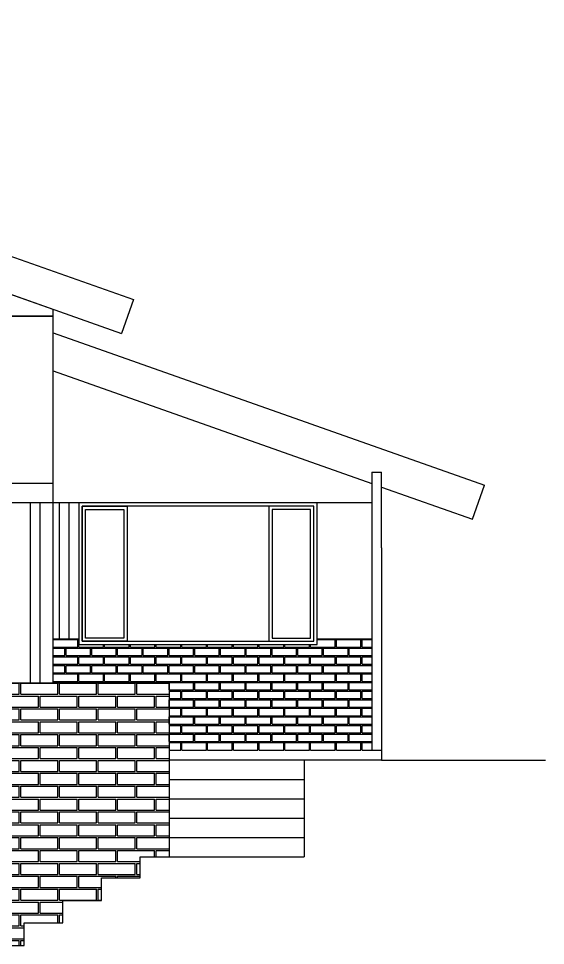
# Model space of a CAD drawing. Extents: x -158 to 1488, y -603 to 228.
# Drawn here: x 1323.8 to 1487.5, y -603.4 to -315.4 of the extents above; entities that cross this region are included whole.
import ezdxf

# ---------------------------------------------------------------- set-up
doc = ezdxf.new("R2010")
doc.units = 0
doc.header["$MEASUREMENT"] = 0
doc.layers.get('0').update_dxf_attribs({"linetype": 'CONTINUOUS'})
for name, color, linetype in [('BRICKC', 1, 'CONTINUOUS'), ('SIDEHATCH', 6, 'CONTINUOUS'), ('WINDOW', 4, 'CONTINUOUS')]:
    doc.layers.add(name, color=color, linetype=linetype)

# ---------------------------------------------------------------- blocks, each defined once
blk = doc.blocks.new('*X7')
at = {"color": 0}
for p, q in [((1420, -480.56), (1421.44, -480.56)), ((1421.44, -484), (1421.44, -480.56)), ((1422, -484), (1422, -480.56)), ((1422, -480.56), (1433.44, -480.56)), ((1433.44, -484), (1433.44, -480.56)), ((1434, -484), (1434, -480.56)), ((1434, -480.56), (1445.44, -480.56)), ((1445.44, -484), (1445.44, -480.56)), ((1446, -484), (1446, -480.56)), ((1446, -480.56), (1457.44, -480.56)), ((1457.44, -484), (1457.44, -480.56)), ((1458, -484), (1458, -480.56)), ((1458, -480.56), (1469.44, -480.56)), ((1469.44, -484), (1469.44, -480.56)), ((1470, -484), (1470, -480.56)), ((1470, -480.56), (1481.44, -480.56)), ((1481.44, -484), (1481.44, -480.56)), ((1482, -484), (1482, -480.56)), ((1482, -480.56), (1492, -480.56)), ((1420, -484), (1421.44, -484)), ((1420, -484.56), (1427.44, -484.56)), ((1422, -484), (1433.44, -484)), ((1427.44, -488), (1427.44, -484.56)), ((1428, -488), (1428, -484.56)), ((1428, -484.56), (1439.44, -484.56)), ((1434, -484), (1445.44, -484)), ((1439.44, -488), (1439.44, -484.56)), ((1440, -488), (1440, -484.56)), ((1440, -484.56), (1451.44, -484.56)), ((1446, -484), (1457.44, -484)), ((1451.44, -488), (1451.44, -484.56)), ((1452, -488), (1452, -484.56)), ((1452, -484.56), (1463.44, -484.56)), ((1458, -484), (1469.44, -484)), ((1463.44, -488), (1463.44, -484.56)), ((1464, -488), (1464, -484.56)), ((1464, -484.56), (1475.44, -484.56)), ((1470, -484), (1481.44, -484)), ((1475.44, -488), (1475.44, -484.56)), ((1476, -488), (1476, -484.56)), ((1476, -484.56), (1487.44, -484.56)), ((1482, -484), (1492, -484)), ((1487.44, -488), (1487.44, -484.56)), ((1488, -488), (1488, -484.56)), ((1488, -484.56), (1492, -484.56)), ((1420, -488), (1427.44, -488)), ((1420, -488.56), (1421.44, -488.56)), ((1421.44, -492), (1421.44, -488.56)), ((1422, -492), (1422, -488.56)), ((1422, -488.56), (1433.44, -488.56)), ((1428, -488), (1439.44, -488)), ((1433.44, -492), (1433.44, -488.56)), ((1434, -492), (1434, -488.56)), ((1434, -488.56), (1445.44, -488.56)), ((1440, -488), (1451.44, -488)), ((1445.44, -492), (1445.44, -488.56)), ((1446, -492), (1446, -488.56)), ((1446, -488.56), (1457.44, -488.56)), ((1452, -488), (1463.44, -488)), ((1457.44, -492), (1457.44, -488.56)), ((1458, -492), (1458, -488.56)), ((1458, -488.56), (1469.44, -488.56)), ((1464, -488), (1475.44, -488)), ((1469.44, -492), (1469.44, -488.56)), ((1470, -492), (1470, -488.56)), ((1470, -488.56), (1481.44, -488.56)), ((1476, -488), (1487.44, -488)), ((1481.44, -492), (1481.44, -488.56)), ((1482, -492), (1482, -488.56)), ((1482, -488.56), (1492, -488.56)), ((1488, -488), (1492, -488)), ((1420, -492), (1421.44, -492)), ((1422, -492), (1433.44, -492)), ((1434, -492), (1445.44, -492)), ((1446, -492), (1457.44, -492)), ((1458, -492), (1469.44, -492)), ((1470, -492), (1481.44, -492)), ((1482, -492), (1492, -492)), ((1420, -492.56), (1427.44, -492.56)), ((1427.44, -496), (1427.44, -492.56)), ((1428, -496), (1428, -492.56)), ((1428, -492.56), (1439.44, -492.56)), ((1439.44, -496), (1439.44, -492.56)), ((1440, -496), (1440, -492.56)), ((1440, -492.56), (1451.44, -492.56)), ((1451.44, -496), (1451.44, -492.56)), ((1452, -496), (1452, -492.56)), ((1452, -492.56), (1463.44, -492.56)), ((1463.44, -496), (1463.44, -492.56)), ((1464, -496), (1464, -492.56)), ((1464, -492.56), (1475.44, -492.56)), ((1475.44, -496), (1475.44, -492.56)), ((1476, -496), (1476, -492.56)), ((1476, -492.56), (1487.44, -492.56)), ((1487.44, -496), (1487.44, -492.56)), ((1488, -496), (1488, -492.56)), ((1488, -492.56), (1492, -492.56)), ((1420, -496), (1427.44, -496)), ((1420, -496.56), (1421.44, -496.56)), ((1421.44, -500), (1421.44, -496.56)), ((1422, -500), (1422, -496.56)), ((1422, -496.56), (1433.44, -496.56)), ((1428, -496), (1439.44, -496)), ((1433.44, -500), (1433.44, -496.56)), ((1434, -500), (1434, -496.56)), ((1434, -496.56), (1445.44, -496.56)), ((1440, -496), (1451.44, -496)), ((1445.44, -500), (1445.44, -496.56)), ((1446, -500), (1446, -496.56)), ((1446, -496.56), (1457.44, -496.56)), ((1452, -496), (1463.44, -496)), ((1457.44, -500), (1457.44, -496.56)), ((1458, -500), (1458, -496.56)), ((1458, -496.56), (1469.44, -496.56)), ((1464, -496), (1475.44, -496)), ((1469.44, -500), (1469.44, -496.56)), ((1470, -500), (1470, -496.56)), ((1470, -496.56), (1481.44, -496.56)), ((1476, -496), (1487.44, -496)), ((1481.44, -500), (1481.44, -496.56)), ((1482, -500), (1482, -496.56)), ((1482, -496.56), (1492, -496.56)), ((1488, -496), (1492, -496)), ((1420, -500), (1421.44, -500)), ((1420, -500.56), (1427.44, -500.56)), ((1422, -500), (1433.44, -500)), ((1427.44, -504), (1427.44, -500.56)), ((1428, -504), (1428, -500.56)), ((1428, -500.56), (1439.44, -500.56)), ((1434, -500), (1445.44, -500)), ((1439.44, -504), (1439.44, -500.56)), ((1440, -504), (1440, -500.56)), ((1440, -500.56), (1451.44, -500.56)), ((1446, -500), (1457.44, -500)), ((1451.44, -504), (1451.44, -500.56)), ((1452, -504), (1452, -500.56)), ((1452, -500.56), (1463.44, -500.56)), ((1458, -500), (1469.44, -500)), ((1463.44, -504), (1463.44, -500.56)), ((1464, -504), (1464, -500.56)), ((1464, -500.56), (1475.44, -500.56)), ((1470, -500), (1481.44, -500)), ((1475.44, -504), (1475.44, -500.56)), ((1476, -504), (1476, -500.56)), ((1476, -500.56), (1487.44, -500.56)), ((1482, -500), (1492, -500)), ((1487.44, -504), (1487.44, -500.56)), ((1488, -504), (1488, -500.56)), ((1488, -500.56), (1492, -500.56)), ((1420, -504), (1427.44, -504)), ((1428, -504), (1439.44, -504)), ((1440, -504), (1451.44, -504)), ((1452, -504), (1463.44, -504)), ((1464, -504), (1475.44, -504)), ((1476, -504), (1487.44, -504)), ((1488, -504), (1492, -504)), ((1420, -504.56), (1421.44, -504.56)), ((1421.44, -508), (1421.44, -504.56)), ((1422, -508), (1422, -504.56)), ((1422, -504.56), (1433.44, -504.56)), ((1433.44, -508), (1433.44, -504.56)), ((1434, -508), (1434, -504.56)), ((1434, -504.56), (1445.44, -504.56)), ((1445.44, -508), (1445.44, -504.56)), ((1446, -508), (1446, -504.56)), ((1446, -504.56), (1457.44, -504.56)), ((1457.44, -508), (1457.44, -504.56)), ((1458, -508), (1458, -504.56)), ((1458, -504.56), (1469.44, -504.56)), ((1469.44, -508), (1469.44, -504.56)), ((1470, -508), (1470, -504.56)), ((1470, -504.56), (1481.44, -504.56)), ((1481.44, -508), (1481.44, -504.56)), ((1482, -508), (1482, -504.56)), ((1482, -504.56), (1492, -504.56)), ((1420, -508), (1421.44, -508)), ((1420, -508.56), (1427.44, -508.56)), ((1422, -508), (1433.44, -508)), ((1427.44, -512), (1427.44, -508.56)), ((1428, -512), (1428, -508.56)), ((1428, -508.56), (1439.44, -508.56)), ((1434, -508), (1445.44, -508)), ((1439.44, -512), (1439.44, -508.56)), ((1440, -512), (1440, -508.56)), ((1440, -508.56), (1451.44, -508.56)), ((1446, -508), (1457.44, -508)), ((1451.44, -512), (1451.44, -508.56)), ((1452, -512), (1452, -508.56)), ((1452, -508.56), (1463.44, -508.56)), ((1458, -508), (1469.44, -508)), ((1463.44, -512), (1463.44, -508.56)), ((1464, -512), (1464, -508.56)), ((1464, -508.56), (1475.44, -508.56)), ((1470, -508), (1481.44, -508)), ((1475.44, -512), (1475.44, -508.56)), ((1476, -512), (1476, -508.56)), ((1476, -508.56), (1487.44, -508.56)), ((1482, -508), (1492, -508)), ((1487.44, -512), (1487.44, -508.56)), ((1488, -512), (1488, -508.56)), ((1488, -508.56), (1492, -508.56)), ((1420, -512), (1427.44, -512)), ((1420, -512.56), (1421.44, -512.56)), ((1421.44, -516), (1421.44, -512.56)), ((1422, -516), (1422, -512.56)), ((1422, -512.56), (1433.44, -512.56)), ((1428, -512), (1439.44, -512)), ((1433.44, -516), (1433.44, -512.56)), ((1434, -516), (1434, -512.56)), ((1434, -512.56), (1445.44, -512.56)), ((1440, -512), (1451.44, -512)), ((1445.44, -516), (1445.44, -512.56)), ((1446, -516), (1446, -512.56)), ((1446, -512.56), (1457.44, -512.56)), ((1452, -512), (1463.44, -512)), ((1457.44, -516), (1457.44, -512.56)), ((1458, -516), (1458, -512.56)), ((1458, -512.56), (1469.44, -512.56)), ((1464, -512), (1475.44, -512)), ((1469.44, -516), (1469.44, -512.56)), ((1470, -516), (1470, -512.56)), ((1470, -512.56), (1481.44, -512.56)), ((1476, -512), (1487.44, -512)), ((1481.44, -516), (1481.44, -512.56)), ((1482, -516), (1482, -512.56)), ((1482, -512.56), (1492, -512.56)), ((1488, -512), (1492, -512)), ((1420, -516), (1421.44, -516)), ((1420, -516.56), (1427.44, -516.56)), ((1422, -516), (1433.44, -516)), ((1427.44, -520), (1427.44, -516.56)), ((1428, -520), (1428, -516.56)), ((1428, -516.56), (1439.44, -516.56)), ((1434, -516), (1445.44, -516)), ((1439.44, -520), (1439.44, -516.56)), ((1440, -520), (1440, -516.56)), ((1440, -516.56), (1451.44, -516.56)), ((1446, -516), (1457.44, -516)), ((1451.44, -520), (1451.44, -516.56)), ((1452, -520), (1452, -516.56)), ((1452, -516.56), (1463.44, -516.56)), ((1458, -516), (1469.44, -516)), ((1463.44, -520), (1463.44, -516.56)), ((1464, -520), (1464, -516.56)), ((1464, -516.56), (1475.44, -516.56)), ((1470, -516), (1481.44, -516)), ((1475.44, -520), (1475.44, -516.56)), ((1476, -520), (1476, -516.56)), ((1476, -516.56), (1487.44, -516.56)), ((1482, -516), (1492, -516)), ((1487.44, -520), (1487.44, -516.56)), ((1488, -520), (1488, -516.56)), ((1488, -516.56), (1492, -516.56)), ((1420, -520), (1427.44, -520)), ((1420, -520.56), (1421.44, -520.56)), ((1421.44, -524), (1421.44, -520.56)), ((1422, -524), (1422, -520.56)), ((1422, -520.56), (1433.44, -520.56)), ((1428, -520), (1439.44, -520)), ((1433.44, -524), (1433.44, -520.56)), ((1434, -524), (1434, -520.56)), ((1434, -520.56), (1445.44, -520.56)), ((1440, -520), (1451.44, -520)), ((1445.44, -524), (1445.44, -520.56)), ((1446, -524), (1446, -520.56)), ((1446, -520.56), (1457.44, -520.56)), ((1452, -520), (1463.44, -520)), ((1457.44, -524), (1457.44, -520.56)), ((1458, -524), (1458, -520.56)), ((1458, -520.56), (1469.44, -520.56)), ((1464, -520), (1475.44, -520)), ((1469.44, -524), (1469.44, -520.56)), ((1470, -524), (1470, -520.56)), ((1470, -520.56), (1481.44, -520.56)), ((1476, -520), (1487.44, -520)), ((1481.44, -524), (1481.44, -520.56)), ((1482, -524), (1482, -520.56)), ((1482, -520.56), (1492, -520.56)), ((1488, -520), (1492, -520)), ((1420, -524), (1421.44, -524)), ((1422, -524), (1433.44, -524)), ((1434, -524), (1445.44, -524)), ((1446, -524), (1457.44, -524)), ((1458, -524), (1469.44, -524)), ((1470, -524), (1481.44, -524)), ((1482, -524), (1492, -524)), ((1420, -524.56), (1427.44, -524.56)), ((1427.44, -528), (1427.44, -524.56)), ((1428, -528), (1428, -524.56)), ((1428, -524.56), (1439.44, -524.56)), ((1439.44, -528), (1439.44, -524.56)), ((1440, -528), (1440, -524.56)), ((1440, -524.56), (1451.44, -524.56)), ((1451.44, -528), (1451.44, -524.56)), ((1452, -528), (1452, -524.56)), ((1452, -524.56), (1463.44, -524.56)), ((1463.44, -528), (1463.44, -524.56)), ((1464, -528), (1464, -524.56)), ((1464, -524.56), (1475.44, -524.56)), ((1475.44, -528), (1475.44, -524.56)), ((1476, -528), (1476, -524.56)), ((1476, -524.56), (1487.44, -524.56)), ((1487.44, -528), (1487.44, -524.56)), ((1488, -528), (1488, -524.56)), ((1488, -524.56), (1492, -524.56)), ((1420, -528), (1427.44, -528)), ((1420, -528.56), (1421.44, -528.56)), ((1421.44, -532), (1421.44, -528.56)), ((1422, -532), (1422, -528.56)), ((1422, -528.56), (1433.44, -528.56)), ((1428, -528), (1439.44, -528)), ((1433.44, -532), (1433.44, -528.56)), ((1434, -532), (1434, -528.56)), ((1434, -528.56), (1445.44, -528.56)), ((1440, -528), (1451.44, -528)), ((1445.44, -532), (1445.44, -528.56)), ((1446, -532), (1446, -528.56)), ((1446, -528.56), (1457.44, -528.56)), ((1452, -528), (1463.44, -528)), ((1457.44, -532), (1457.44, -528.56)), ((1458, -532), (1458, -528.56)), ((1458, -528.56), (1469.44, -528.56)), ((1464, -528), (1475.44, -528)), ((1469.44, -532), (1469.44, -528.56)), ((1470, -532), (1470, -528.56)), ((1470, -528.56), (1481.44, -528.56)), ((1476, -528), (1487.44, -528)), ((1481.44, -532), (1481.44, -528.56)), ((1482, -532), (1482, -528.56)), ((1482, -528.56), (1492, -528.56)), ((1488, -528), (1492, -528)), ((1420, -532), (1421.44, -532)), ((1420, -532.56), (1427.44, -532.56)), ((1422, -532), (1433.44, -532)), ((1427.44, -536), (1427.44, -532.56)), ((1428, -536), (1428, -532.56)), ((1428, -532.56), (1439.44, -532.56)), ((1434, -532), (1445.44, -532)), ((1439.44, -536), (1439.44, -532.56)), ((1440, -536), (1440, -532.56)), ((1440, -532.56), (1451.44, -532.56)), ((1446, -532), (1457.44, -532)), ((1451.44, -536), (1451.44, -532.56)), ((1452, -536), (1452, -532.56)), ((1452, -532.56), (1463.44, -532.56)), ((1458, -532), (1469.44, -532)), ((1463.44, -536), (1463.44, -532.56)), ((1464, -536), (1464, -532.56)), ((1464, -532.56), (1475.44, -532.56)), ((1470, -532), (1481.44, -532)), ((1475.44, -536), (1475.44, -532.56)), ((1476, -536), (1476, -532.56)), ((1476, -532.56), (1487.44, -532.56)), ((1482, -532), (1492, -532)), ((1487.44, -534.5), (1487.44, -532.56)), ((1488, -534.5), (1488, -532.56)), ((1488, -532.56), (1492, -532.56)), ((1420, -536), (1427.44, -536)), ((1420, -536.56), (1421.44, -536.56)), ((1421.44, -540), (1421.44, -536.56)), ((1422, -540), (1422, -536.56)), ((1422, -536.56), (1433.44, -536.56)), ((1428, -536), (1439.44, -536)), ((1433.44, -540), (1433.44, -536.56)), ((1434, -540), (1434, -536.56)), ((1434, -536.56), (1445.44, -536.56)), ((1440, -536), (1451.44, -536)), ((1445.44, -540), (1445.44, -536.56)), ((1446, -540), (1446, -536.56)), ((1446, -536.56), (1457.44, -536.56)), ((1452, -536), (1463.44, -536)), ((1457.44, -540), (1457.44, -536.56)), ((1458, -540), (1458, -536.56)), ((1458, -536.56), (1469.44, -536.56)), ((1464, -536), (1475.44, -536)), ((1469.44, -540), (1469.44, -536.56)), ((1470, -540), (1470, -536.56)), ((1470, -536.56), (1481.44, -536.56)), ((1476, -536), (1483, -536)), ((1481.44, -540), (1481.44, -536.56)), ((1482, -540), (1482, -536.56)), ((1482, -536.56), (1483, -536.56)), ((1420, -540), (1421.44, -540)), ((1420, -540.56), (1427.44, -540.56)), ((1422, -540), (1433.44, -540)), ((1427.44, -544), (1427.44, -540.56)), ((1428, -544), (1428, -540.56)), ((1428, -540.56), (1439.44, -540.56)), ((1434, -540), (1445.44, -540)), ((1439.44, -544), (1439.44, -540.56)), ((1440, -544), (1440, -540.56)), ((1440, -540.56), (1451.44, -540.56)), ((1446, -540), (1457.44, -540)), ((1451.44, -544), (1451.44, -540.56)), ((1452, -544), (1452, -540.56)), ((1452, -540.56), (1463.44, -540.56)), ((1458, -540), (1469.44, -540)), ((1463.44, -544), (1463.44, -540.56)), ((1464, -544), (1464, -540.56)), ((1464, -540.56), (1475.44, -540.56)), ((1470, -540), (1481.44, -540)), ((1475.44, -541.05), (1475.44, -540.56)), ((1476, -541.05), (1476, -540.56)), ((1476, -540.56), (1483, -540.56)), ((1482, -540), (1483, -540)), ((1420, -544), (1427.44, -544)), ((1428, -544), (1439.44, -544)), ((1440, -544), (1451.44, -544)), ((1452, -544), (1463.44, -544)), ((1464, -544), (1471, -544)), ((1420, -544.56), (1421.44, -544.56)), ((1421.44, -548), (1421.44, -544.56)), ((1422, -548), (1422, -544.56)), ((1422, -544.56), (1433.44, -544.56)), ((1433.44, -548), (1433.44, -544.56)), ((1434, -548), (1434, -544.56)), ((1434, -544.56), (1445.44, -544.56)), ((1445.44, -548), (1445.44, -544.56)), ((1446, -548), (1446, -544.56)), ((1446, -544.56), (1457.44, -544.56)), ((1457.44, -548), (1457.44, -544.56)), ((1458, -548), (1458, -544.56)), ((1458, -544.56), (1469.44, -544.56)), ((1469.44, -548), (1469.44, -544.56)), ((1470, -548), (1470, -544.56)), ((1470, -544.56), (1471, -544.56)), ((1420, -548), (1421.44, -548)), ((1420, -548.56), (1427.44, -548.56)), ((1422, -548), (1433.44, -548)), ((1427.44, -552), (1427.44, -548.56)), ((1428, -552), (1428, -548.56)), ((1428, -548.56), (1439.44, -548.56)), ((1434, -548), (1445.44, -548)), ((1439.44, -552), (1439.44, -548.56)), ((1440, -552), (1440, -548.56)), ((1440, -548.56), (1451.44, -548.56)), ((1446, -548), (1457.44, -548)), ((1451.44, -552), (1451.44, -548.56)), ((1452, -552), (1452, -548.56)), ((1452, -548.56), (1459, -548.56)), ((1458, -548), (1469.44, -548)), ((1470, -548), (1471, -548)), ((1420, -552), (1427.44, -552)), ((1420, -552.56), (1421.44, -552.56)), ((1421.44, -556), (1421.44, -552.56)), ((1422, -556), (1422, -552.56)), ((1422, -552.56), (1433.44, -552.56)), ((1428, -552), (1439.44, -552)), ((1433.44, -556), (1433.44, -552.56)), ((1434, -556), (1434, -552.56)), ((1434, -552.56), (1445.44, -552.56)), ((1440, -552), (1451.44, -552)), ((1445.44, -556), (1445.44, -552.56)), ((1446, -556), (1446, -552.56)), ((1446, -552.56), (1457.44, -552.56)), ((1452, -552), (1459, -552)), ((1457.44, -555.05), (1457.44, -552.56)), ((1458, -555.05), (1458, -552.56)), ((1458, -552.56), (1459, -552.56)), ((1420, -556), (1421.44, -556)), ((1420, -556.56), (1427.44, -556.56)), ((1422, -556), (1433.44, -556)), ((1427.44, -560), (1427.44, -556.56)), ((1428, -560), (1428, -556.56)), ((1428, -556.56), (1439.44, -556.56)), ((1434, -556), (1445.44, -556)), ((1439.44, -560), (1439.44, -556.56)), ((1440, -560), (1440, -556.56)), ((1440, -556.56), (1447, -556.56)), ((1446, -556), (1447, -556)), ((1420, -560), (1427.44, -560)), ((1420, -560.56), (1421.44, -560.56)), ((1421.44, -562.05), (1421.44, -560.56)), ((1422, -562.05), (1422, -560.56)), ((1422, -560.56), (1433.44, -560.56)), ((1428, -560), (1439.44, -560)), ((1433.44, -562.05), (1433.44, -560.56)), ((1434, -562.05), (1434, -560.56)), ((1434, -560.56), (1445.44, -560.56)), ((1440, -560), (1447, -560)), ((1445.44, -562.05), (1445.44, -560.56)), ((1446, -562.05), (1446, -560.56)), ((1446, -560.56), (1447, -560.56))]:
    blk.add_line(p, q, dxfattribs=at)
blk = doc.blocks.new('*X22')
at = {"color": 0}
for p, q in [((1449, -480.5), (1449, -424.55)), ((1452, -480.5), (1452, -424.55))]:
    blk.add_line(p, q, dxfattribs=at)
blk = doc.blocks.new('*X27')
at = {"color": 0}
for p, q in [((1459, -467.04), (1463.62, -467.04)), ((1459, -469.33), (1463.62, -469.33)), ((1463.62, -469.33), (1463.62, -467.04)), ((1464, -469.33), (1464, -468.55)), ((1464, -469.33), (1471.62, -469.33)), ((1471.62, -469.33), (1471.62, -468.55)), ((1472, -469.33), (1472, -468.55)), ((1472, -469.33), (1479.62, -469.33)), ((1479.62, -469.33), (1479.62, -468.55)), ((1480, -469.33), (1480, -468.55)), ((1480, -469.33), (1487.62, -469.33)), ((1487.62, -469.33), (1487.62, -468.55)), ((1488, -469.33), (1488, -468.55)), ((1488, -469.33), (1495.62, -469.33)), ((1495.62, -469.33), (1495.62, -468.55)), ((1496, -469.33), (1496, -468.55)), ((1496, -469.33), (1503.62, -469.33)), ((1503.62, -469.33), (1503.62, -468.55)), ((1504, -469.33), (1504, -468.55)), ((1504, -469.33), (1511.62, -469.33)), ((1511.62, -469.33), (1511.62, -468.55)), ((1512, -469.33), (1512, -468.55)), ((1512, -469.33), (1519.62, -469.33)), ((1519.62, -469.33), (1519.62, -468.55)), ((1520, -469.33), (1520, -468.55)), ((1520, -469.33), (1527.62, -469.33)), ((1527.62, -469.33), (1527.62, -468.55)), ((1528, -469.33), (1528, -468.55)), ((1528, -469.33), (1535.62, -469.33)), ((1535.62, -469.33), (1535.62, -468.55)), ((1536, -469.33), (1536, -468.55)), ((1536, -469.33), (1543.62, -469.33)), ((1538, -467.04), (1543.62, -467.04)), ((1543.62, -469.33), (1543.62, -467.04)), ((1544, -469.33), (1544, -467.04)), ((1544, -467.04), (1551.62, -467.04)), ((1544, -469.33), (1551.62, -469.33)), ((1551.62, -469.33), (1551.62, -467.04)), ((1552, -469.33), (1552, -467.04)), ((1552, -467.04), (1555, -467.04)), ((1552, -469.33), (1555, -469.33)), ((1459, -469.71), (1459.62, -469.71)), ((1459, -472), (1459.62, -472)), ((1459.62, -472), (1459.62, -469.71)), ((1460, -472), (1460, -469.71)), ((1460, -469.71), (1467.62, -469.71)), ((1460, -472), (1467.62, -472)), ((1467.62, -472), (1467.62, -469.71)), ((1468, -472), (1468, -469.71)), ((1468, -469.71), (1475.62, -469.71)), ((1468, -472), (1475.62, -472)), ((1475.62, -472), (1475.62, -469.71)), ((1476, -472), (1476, -469.71)), ((1476, -469.71), (1483.62, -469.71)), ((1476, -472), (1483.62, -472)), ((1483.62, -472), (1483.62, -469.71)), ((1484, -472), (1484, -469.71)), ((1484, -469.71), (1491.62, -469.71)), ((1484, -472), (1491.62, -472)), ((1491.62, -472), (1491.62, -469.71)), ((1492, -472), (1492, -469.71)), ((1492, -469.71), (1499.62, -469.71)), ((1492, -472), (1499.62, -472)), ((1499.62, -472), (1499.62, -469.71)), ((1500, -472), (1500, -469.71)), ((1500, -469.71), (1507.62, -469.71)), ((1500, -472), (1507.62, -472)), ((1507.62, -472), (1507.62, -469.71)), ((1508, -472), (1508, -469.71)), ((1508, -469.71), (1515.62, -469.71)), ((1508, -472), (1515.62, -472)), ((1515.62, -472), (1515.62, -469.71)), ((1516, -472), (1516, -469.71)), ((1516, -469.71), (1523.62, -469.71)), ((1516, -472), (1523.62, -472)), ((1523.62, -472), (1523.62, -469.71)), ((1524, -472), (1524, -469.71)), ((1524, -469.71), (1531.62, -469.71)), ((1524, -472), (1531.62, -472)), ((1531.62, -472), (1531.62, -469.71)), ((1532, -472), (1532, -469.71)), ((1532, -469.71), (1539.62, -469.71)), ((1532, -472), (1539.62, -472)), ((1539.62, -472), (1539.62, -469.71)), ((1540, -472), (1540, -469.71)), ((1540, -469.71), (1547.62, -469.71)), ((1540, -472), (1547.62, -472)), ((1547.62, -472), (1547.62, -469.71)), ((1548, -472), (1548, -469.71)), ((1548, -469.71), (1555, -469.71)), ((1548, -472), (1555, -472)), ((1459, -472.37), (1463.62, -472.37)), ((1459, -474.67), (1463.62, -474.67)), ((1459, -475.04), (1459.62, -475.04)), ((1459.62, -477.33), (1459.62, -475.04)), ((1460, -477.33), (1460, -475.04)), ((1460, -475.04), (1467.62, -475.04)), ((1463.62, -474.67), (1463.62, -472.37)), ((1464, -474.67), (1464, -472.37)), ((1464, -472.37), (1471.62, -472.37)), ((1464, -474.67), (1471.62, -474.67)), ((1467.62, -477.33), (1467.62, -475.04)), ((1468, -477.33), (1468, -475.04)), ((1468, -475.04), (1475.62, -475.04)), ((1471.62, -474.67), (1471.62, -472.37)), ((1472, -474.67), (1472, -472.37)), ((1472, -472.37), (1479.62, -472.37)), ((1472, -474.67), (1479.62, -474.67)), ((1475.62, -477.33), (1475.62, -475.04)), ((1476, -477.33), (1476, -475.04)), ((1476, -475.04), (1483.62, -475.04)), ((1479.62, -474.67), (1479.62, -472.37)), ((1480, -474.67), (1480, -472.37)), ((1480, -472.37), (1487.62, -472.37)), ((1480, -474.67), (1487.62, -474.67)), ((1483.62, -477.33), (1483.62, -475.04)), ((1484, -477.33), (1484, -475.04)), ((1484, -475.04), (1491.62, -475.04)), ((1487.62, -474.67), (1487.62, -472.37)), ((1488, -474.67), (1488, -472.37)), ((1488, -472.37), (1495.62, -472.37)), ((1488, -474.67), (1495.62, -474.67)), ((1491.62, -477.33), (1491.62, -475.04)), ((1492, -477.33), (1492, -475.04)), ((1492, -475.04), (1499.62, -475.04)), ((1495.62, -474.67), (1495.62, -472.37)), ((1496, -474.67), (1496, -472.37)), ((1496, -472.37), (1503.62, -472.37)), ((1496, -474.67), (1503.62, -474.67)), ((1499.62, -477.33), (1499.62, -475.04)), ((1500, -477.33), (1500, -475.04)), ((1500, -475.04), (1507.62, -475.04)), ((1503.62, -474.67), (1503.62, -472.37)), ((1504, -474.67), (1504, -472.37)), ((1504, -472.37), (1511.62, -472.37)), ((1504, -474.67), (1511.62, -474.67)), ((1507.62, -477.33), (1507.62, -475.04)), ((1508, -477.33), (1508, -475.04)), ((1508, -475.04), (1515.62, -475.04)), ((1511.62, -474.67), (1511.62, -472.37)), ((1512, -474.67), (1512, -472.37)), ((1512, -472.37), (1519.62, -472.37)), ((1512, -474.67), (1519.62, -474.67)), ((1515.62, -477.33), (1515.62, -475.04)), ((1516, -477.33), (1516, -475.04)), ((1516, -475.04), (1523.62, -475.04)), ((1519.62, -474.67), (1519.62, -472.37)), ((1520, -474.67), (1520, -472.37)), ((1520, -472.37), (1527.62, -472.37)), ((1520, -474.67), (1527.62, -474.67)), ((1523.62, -477.33), (1523.62, -475.04)), ((1524, -477.33), (1524, -475.04)), ((1524, -475.04), (1531.62, -475.04)), ((1527.62, -474.67), (1527.62, -472.37)), ((1528, -474.67), (1528, -472.37)), ((1528, -472.37), (1535.62, -472.37)), ((1528, -474.67), (1535.62, -474.67)), ((1531.62, -477.33), (1531.62, -475.04)), ((1532, -477.33), (1532, -475.04)), ((1532, -475.04), (1539.62, -475.04)), ((1535.62, -474.67), (1535.62, -472.37)), ((1536, -474.67), (1536, -472.37)), ((1536, -472.37), (1543.62, -472.37)), ((1536, -474.67), (1543.62, -474.67)), ((1539.62, -477.33), (1539.62, -475.04)), ((1540, -477.33), (1540, -475.04)), ((1540, -475.04), (1547.62, -475.04)), ((1543.62, -474.67), (1543.62, -472.37)), ((1544, -474.67), (1544, -472.37)), ((1544, -472.37), (1551.62, -472.37)), ((1544, -474.67), (1551.62, -474.67)), ((1547.62, -477.33), (1547.62, -475.04)), ((1548, -477.33), (1548, -475.04)), ((1548, -475.04), (1555, -475.04)), ((1551.62, -474.67), (1551.62, -472.37)), ((1552, -474.67), (1552, -472.37)), ((1552, -472.37), (1555, -472.37)), ((1552, -474.67), (1555, -474.67)), ((1459, -477.33), (1459.62, -477.33)), ((1459, -477.71), (1463.62, -477.71)), ((1460, -477.33), (1467.62, -477.33)), ((1463.62, -480), (1463.62, -477.71)), ((1464, -480), (1464, -477.71)), ((1464, -477.71), (1471.62, -477.71)), ((1468, -477.33), (1475.62, -477.33)), ((1471.62, -480), (1471.62, -477.71)), ((1472, -480), (1472, -477.71)), ((1472, -477.71), (1479.62, -477.71)), ((1476, -477.33), (1483.62, -477.33)), ((1479.62, -480), (1479.62, -477.71)), ((1480, -480), (1480, -477.71)), ((1480, -477.71), (1487.62, -477.71)), ((1484, -477.33), (1491.62, -477.33)), ((1487.62, -480), (1487.62, -477.71)), ((1488, -480), (1488, -477.71)), ((1488, -477.71), (1495.62, -477.71)), ((1492, -477.33), (1499.62, -477.33)), ((1495.62, -480), (1495.62, -477.71)), ((1496, -480), (1496, -477.71)), ((1496, -477.71), (1503.62, -477.71)), ((1500, -477.33), (1507.62, -477.33)), ((1503.62, -480), (1503.62, -477.71)), ((1504, -480), (1504, -477.71)), ((1504, -477.71), (1511.62, -477.71)), ((1508, -477.33), (1515.62, -477.33)), ((1511.62, -480), (1511.62, -477.71)), ((1512, -480), (1512, -477.71)), ((1512, -477.71), (1519.62, -477.71)), ((1516, -477.33), (1523.62, -477.33)), ((1519.62, -480), (1519.62, -477.71)), ((1520, -480), (1520, -477.71)), ((1520, -477.71), (1527.62, -477.71)), ((1524, -477.33), (1531.62, -477.33)), ((1527.62, -480), (1527.62, -477.71)), ((1528, -480), (1528, -477.71)), ((1528, -477.71), (1535.62, -477.71)), ((1532, -477.33), (1539.62, -477.33)), ((1535.62, -480), (1535.62, -477.71)), ((1536, -480), (1536, -477.71)), ((1536, -477.71), (1543.62, -477.71)), ((1540, -477.33), (1547.62, -477.33)), ((1543.62, -480), (1543.62, -477.71)), ((1544, -480), (1544, -477.71)), ((1544, -477.71), (1551.62, -477.71)), ((1548, -477.33), (1555, -477.33)), ((1551.62, -480), (1551.62, -477.71)), ((1552, -480), (1552, -477.71)), ((1552, -477.71), (1555, -477.71)), ((1459, -480), (1463.62, -480)), ((1459, -480.37), (1459.62, -480.37)), ((1459.62, -480.5), (1459.62, -480.37)), ((1460, -480.5), (1460, -480.37)), ((1460, -480.37), (1467.62, -480.37)), ((1464, -480), (1471.62, -480)), ((1467.62, -480.5), (1467.62, -480.37)), ((1468, -480.5), (1468, -480.37)), ((1468, -480.37), (1475.62, -480.37)), ((1472, -480), (1479.62, -480)), ((1475.62, -480.5), (1475.62, -480.37)), ((1476, -480.5), (1476, -480.37)), ((1476, -480.37), (1483.62, -480.37)), ((1480, -480), (1487.62, -480)), ((1483.62, -480.5), (1483.62, -480.37)), ((1484, -480.5), (1484, -480.37)), ((1484, -480.37), (1491.62, -480.37)), ((1488, -480), (1495.62, -480)), ((1491.62, -480.5), (1491.62, -480.37)), ((1492, -482.67), (1492, -480.37)), ((1492, -480.37), (1499.62, -480.37)), ((1496, -480), (1503.62, -480)), ((1499.62, -482.67), (1499.62, -480.37)), ((1500, -482.67), (1500, -480.37)), ((1500, -480.37), (1507.62, -480.37)), ((1504, -480), (1511.62, -480)), ((1507.62, -482.67), (1507.62, -480.37)), ((1508, -482.67), (1508, -480.37)), ((1508, -480.37), (1515.62, -480.37)), ((1512, -480), (1519.62, -480)), ((1515.62, -482.67), (1515.62, -480.37)), ((1516, -482.67), (1516, -480.37)), ((1516, -480.37), (1523.62, -480.37)), ((1520, -480), (1527.62, -480)), ((1523.62, -482.67), (1523.62, -480.37)), ((1524, -482.67), (1524, -480.37)), ((1524, -480.37), (1531.62, -480.37)), ((1528, -480), (1535.62, -480)), ((1531.62, -482.67), (1531.62, -480.37)), ((1532, -482.67), (1532, -480.37)), ((1532, -480.37), (1539.62, -480.37)), ((1536, -480), (1543.62, -480)), ((1539.62, -482.67), (1539.62, -480.37)), ((1540, -482.67), (1540, -480.37)), ((1540, -480.37), (1547.62, -480.37)), ((1544, -480), (1551.62, -480)), ((1547.62, -482.67), (1547.62, -480.37)), ((1548, -482.67), (1548, -480.37)), ((1548, -480.37), (1555, -480.37)), ((1552, -480), (1555, -480)), ((1492, -482.67), (1499.62, -482.67)), ((1492, -483.04), (1495.62, -483.04)), ((1495.62, -485.33), (1495.62, -483.04)), ((1496, -485.33), (1496, -483.04)), ((1496, -483.04), (1503.62, -483.04)), ((1500, -482.67), (1507.62, -482.67)), ((1503.62, -485.33), (1503.62, -483.04)), ((1504, -485.33), (1504, -483.04)), ((1504, -483.04), (1511.62, -483.04)), ((1508, -482.67), (1515.62, -482.67)), ((1511.62, -485.33), (1511.62, -483.04)), ((1512, -485.33), (1512, -483.04)), ((1512, -483.04), (1519.62, -483.04)), ((1516, -482.67), (1523.62, -482.67)), ((1519.62, -485.33), (1519.62, -483.04)), ((1520, -485.33), (1520, -483.04)), ((1520, -483.04), (1527.62, -483.04)), ((1524, -482.67), (1531.62, -482.67)), ((1527.62, -485.33), (1527.62, -483.04)), ((1528, -485.33), (1528, -483.04)), ((1528, -483.04), (1535.62, -483.04)), ((1532, -482.67), (1539.62, -482.67)), ((1535.62, -485.33), (1535.62, -483.04)), ((1536, -485.33), (1536, -483.04)), ((1536, -483.04), (1543.62, -483.04)), ((1540, -482.67), (1547.62, -482.67)), ((1543.62, -485.33), (1543.62, -483.04)), ((1544, -485.33), (1544, -483.04)), ((1544, -483.04), (1551.62, -483.04)), ((1548, -482.67), (1555, -482.67)), ((1551.62, -485.33), (1551.62, -483.04)), ((1552, -485.33), (1552, -483.04)), ((1552, -483.04), (1555, -483.04)), ((1492, -485.33), (1495.62, -485.33)), ((1492, -488), (1492, -485.71)), ((1492, -485.71), (1499.62, -485.71)), ((1496, -485.33), (1503.62, -485.33)), ((1499.62, -488), (1499.62, -485.71)), ((1500, -488), (1500, -485.71)), ((1500, -485.71), (1507.62, -485.71)), ((1504, -485.33), (1511.62, -485.33)), ((1507.62, -488), (1507.62, -485.71)), ((1508, -488), (1508, -485.71)), ((1508, -485.71), (1515.62, -485.71)), ((1512, -485.33), (1519.62, -485.33)), ((1515.62, -488), (1515.62, -485.71)), ((1516, -488), (1516, -485.71)), ((1516, -485.71), (1523.62, -485.71)), ((1520, -485.33), (1527.62, -485.33)), ((1523.62, -488), (1523.62, -485.71)), ((1524, -488), (1524, -485.71)), ((1524, -485.71), (1531.62, -485.71)), ((1528, -485.33), (1535.62, -485.33)), ((1531.62, -488), (1531.62, -485.71)), ((1532, -488), (1532, -485.71)), ((1532, -485.71), (1539.62, -485.71)), ((1536, -485.33), (1543.62, -485.33)), ((1539.62, -488), (1539.62, -485.71)), ((1540, -488), (1540, -485.71)), ((1540, -485.71), (1547.62, -485.71)), ((1544, -485.33), (1551.62, -485.33)), ((1547.62, -488), (1547.62, -485.71)), ((1548, -488), (1548, -485.71)), ((1548, -485.71), (1555, -485.71)), ((1552, -485.33), (1555, -485.33)), ((1492, -488), (1499.62, -488)), ((1492, -488.37), (1495.62, -488.37)), ((1495.62, -490.67), (1495.62, -488.37)), ((1496, -490.67), (1496, -488.37)), ((1496, -488.37), (1503.62, -488.37)), ((1500, -488), (1507.62, -488)), ((1503.62, -490.67), (1503.62, -488.37)), ((1504, -490.67), (1504, -488.37)), ((1504, -488.37), (1511.62, -488.37)), ((1508, -488), (1515.62, -488)), ((1511.62, -490.67), (1511.62, -488.37)), ((1512, -490.67), (1512, -488.37)), ((1512, -488.37), (1519.62, -488.37)), ((1516, -488), (1523.62, -488)), ((1519.62, -490.67), (1519.62, -488.37)), ((1520, -490.67), (1520, -488.37)), ((1520, -488.37), (1527.62, -488.37)), ((1524, -488), (1531.62, -488)), ((1527.62, -490.67), (1527.62, -488.37)), ((1528, -490.67), (1528, -488.37)), ((1528, -488.37), (1535.62, -488.37)), ((1532, -488), (1539.62, -488)), ((1535.62, -490.67), (1535.62, -488.37)), ((1536, -490.67), (1536, -488.37)), ((1536, -488.37), (1543.62, -488.37)), ((1540, -488), (1547.62, -488)), ((1543.62, -490.67), (1543.62, -488.37)), ((1544, -490.67), (1544, -488.37)), ((1544, -488.37), (1551.62, -488.37)), ((1548, -488), (1555, -488)), ((1551.62, -490.67), (1551.62, -488.37)), ((1552, -490.67), (1552, -488.37)), ((1552, -488.37), (1555, -488.37)), ((1492, -490.67), (1495.62, -490.67)), ((1492, -493.33), (1492, -491.04)), ((1492, -491.04), (1499.62, -491.04)), ((1496, -490.67), (1503.62, -490.67)), ((1499.62, -493.33), (1499.62, -491.04)), ((1500, -493.33), (1500, -491.04)), ((1500, -491.04), (1507.62, -491.04)), ((1504, -490.67), (1511.62, -490.67)), ((1507.62, -493.33), (1507.62, -491.04)), ((1508, -493.33), (1508, -491.04)), ((1508, -491.04), (1515.62, -491.04)), ((1512, -490.67), (1519.62, -490.67)), ((1515.62, -493.33), (1515.62, -491.04)), ((1516, -493.33), (1516, -491.04)), ((1516, -491.04), (1523.62, -491.04)), ((1520, -490.67), (1527.62, -490.67)), ((1523.62, -493.33), (1523.62, -491.04)), ((1524, -493.33), (1524, -491.04)), ((1524, -491.04), (1531.62, -491.04)), ((1528, -490.67), (1535.62, -490.67)), ((1531.62, -493.33), (1531.62, -491.04)), ((1532, -493.33), (1532, -491.04)), ((1532, -491.04), (1539.62, -491.04)), ((1536, -490.67), (1543.62, -490.67)), ((1539.62, -493.33), (1539.62, -491.04)), ((1540, -493.33), (1540, -491.04)), ((1540, -491.04), (1547.62, -491.04)), ((1544, -490.67), (1551.62, -490.67)), ((1547.62, -493.33), (1547.62, -491.04)), ((1548, -493.33), (1548, -491.04)), ((1548, -491.04), (1555, -491.04)), ((1552, -490.67), (1555, -490.67)), ((1492, -493.33), (1499.62, -493.33)), ((1492, -493.71), (1495.62, -493.71)), ((1495.62, -496), (1495.62, -493.71)), ((1496, -496), (1496, -493.71)), ((1496, -493.71), (1503.62, -493.71)), ((1500, -493.33), (1507.62, -493.33)), ((1503.62, -496), (1503.62, -493.71)), ((1504, -496), (1504, -493.71)), ((1504, -493.71), (1511.62, -493.71)), ((1508, -493.33), (1515.62, -493.33)), ((1511.62, -496), (1511.62, -493.71)), ((1512, -496), (1512, -493.71)), ((1512, -493.71), (1519.62, -493.71)), ((1516, -493.33), (1523.62, -493.33)), ((1519.62, -496), (1519.62, -493.71)), ((1520, -496), (1520, -493.71)), ((1520, -493.71), (1527.62, -493.71)), ((1524, -493.33), (1531.62, -493.33)), ((1527.62, -496), (1527.62, -493.71)), ((1528, -496), (1528, -493.71)), ((1528, -493.71), (1535.62, -493.71)), ((1532, -493.33), (1539.62, -493.33)), ((1535.62, -496), (1535.62, -493.71)), ((1536, -496), (1536, -493.71)), ((1536, -493.71), (1543.62, -493.71)), ((1540, -493.33), (1547.62, -493.33)), ((1543.62, -496), (1543.62, -493.71)), ((1544, -496), (1544, -493.71)), ((1544, -493.71), (1551.62, -493.71)), ((1548, -493.33), (1555, -493.33)), ((1551.62, -496), (1551.62, -493.71)), ((1552, -496), (1552, -493.71)), ((1552, -493.71), (1555, -493.71)), ((1492, -496), (1495.62, -496)), ((1492, -498.67), (1492, -496.37)), ((1492, -496.37), (1499.62, -496.37)), ((1496, -496), (1503.62, -496)), ((1499.62, -498.67), (1499.62, -496.37)), ((1500, -498.67), (1500, -496.37)), ((1500, -496.37), (1507.62, -496.37)), ((1504, -496), (1511.62, -496)), ((1507.62, -498.67), (1507.62, -496.37)), ((1508, -498.67), (1508, -496.37)), ((1508, -496.37), (1515.62, -496.37)), ((1512, -496), (1519.62, -496)), ((1515.62, -498.67), (1515.62, -496.37)), ((1516, -498.67), (1516, -496.37)), ((1516, -496.37), (1523.62, -496.37)), ((1520, -496), (1527.62, -496)), ((1523.62, -498.67), (1523.62, -496.37)), ((1524, -498.67), (1524, -496.37)), ((1524, -496.37), (1531.62, -496.37)), ((1528, -496), (1535.62, -496)), ((1531.62, -498.67), (1531.62, -496.37)), ((1532, -498.67), (1532, -496.37)), ((1532, -496.37), (1539.62, -496.37)), ((1536, -496), (1543.62, -496)), ((1539.62, -498.67), (1539.62, -496.37)), ((1540, -498.67), (1540, -496.37)), ((1540, -496.37), (1547.62, -496.37)), ((1544, -496), (1551.62, -496)), ((1547.62, -498.67), (1547.62, -496.37)), ((1548, -498.67), (1548, -496.37)), ((1548, -496.37), (1555, -496.37)), ((1552, -496), (1555, -496)), ((1492, -498.67), (1499.62, -498.67)), ((1492, -499.04), (1495.62, -499.04)), ((1495.62, -501.33), (1495.62, -499.04)), ((1496, -501.33), (1496, -499.04)), ((1496, -499.04), (1503.62, -499.04)), ((1500, -498.67), (1507.62, -498.67)), ((1503.62, -501.33), (1503.62, -499.04)), ((1504, -501.33), (1504, -499.04)), ((1504, -499.04), (1511.62, -499.04)), ((1508, -498.67), (1515.62, -498.67)), ((1511.62, -501.33), (1511.62, -499.04)), ((1512, -501.33), (1512, -499.04)), ((1512, -499.04), (1519.62, -499.04)), ((1516, -498.67), (1523.62, -498.67)), ((1519.62, -501.33), (1519.62, -499.04)), ((1520, -501.33), (1520, -499.04)), ((1520, -499.04), (1527.62, -499.04)), ((1524, -498.67), (1531.62, -498.67)), ((1527.62, -501.33), (1527.62, -499.04)), ((1528, -501.33), (1528, -499.04)), ((1528, -499.04), (1535.62, -499.04)), ((1532, -498.67), (1539.62, -498.67)), ((1535.62, -501.33), (1535.62, -499.04)), ((1536, -501.33), (1536, -499.04)), ((1536, -499.04), (1543.62, -499.04)), ((1540, -498.67), (1547.62, -498.67)), ((1543.62, -501.33), (1543.62, -499.04)), ((1544, -501.33), (1544, -499.04)), ((1544, -499.04), (1551.62, -499.04)), ((1548, -498.67), (1555, -498.67)), ((1551.62, -501.33), (1551.62, -499.04)), ((1552, -501.33), (1552, -499.04)), ((1552, -499.04), (1555, -499.04)), ((1492, -501.33), (1495.62, -501.33)), ((1496, -501.33), (1503.62, -501.33)), ((1504, -501.33), (1511.62, -501.33)), ((1512, -501.33), (1519.62, -501.33)), ((1520, -501.33), (1527.62, -501.33)), ((1528, -501.33), (1535.62, -501.33)), ((1536, -501.33), (1543.62, -501.33)), ((1544, -501.33), (1551.62, -501.33)), ((1552, -501.33), (1555, -501.33))]:
    blk.add_line(p, q, dxfattribs=at)
blk = doc.blocks.new('*X28')
at = {"color": 0}
for p, q in [((1456, -469.33), (1456, -467.04)), ((1456, -467.04), (1459, -467.04)), ((1456, -469.33), (1459, -469.33)), ((1456, -469.71), (1459, -469.71)), ((1456, -472), (1459, -472)), ((1456, -474.67), (1456, -472.37)), ((1456, -472.37), (1459, -472.37)), ((1456, -474.67), (1459, -474.67)), ((1456, -475.04), (1459, -475.04)), ((1456, -477.33), (1459, -477.33)), ((1456, -480), (1456, -477.71)), ((1456, -477.71), (1459, -477.71)), ((1456, -480), (1459, -480)), ((1456, -480.37), (1459, -480.37))]:
    blk.add_line(p, q, dxfattribs=at)
blk = doc.blocks.new('*X29')
at = {"color": 0}
for p, q in [((1458, -466.79), (1458, -424.55)), ((1461, -466.79), (1461, -424.55))]:
    blk.add_line(p, q, dxfattribs=at)

msp = doc.modelspace()

# ---------------------------------------------------------------- linework, layer by layer
for p, q in [((1112.6, -315.45), (1359.56, -402.79)), ((1112.6, -327.3), (1355.83, -413.32)), ((1359.56, -402.79), (1355.83, -413.32)), ((1334.6, -521.89), (1334.6, -405.81)), ((1334.6, -407.89), (908.6, -407.89)), ((1334.6, -413.08), (1468.6, -460.48)), ((1334.6, -424.93), (1433.6, -459.95)), ((1433.6, -456.39), (1433.6, -542.89)), ((1433.6, -456.39), (1436.6, -456.39)), ((1436.6, -479.89), (1436.6, -456.39)), ((1334.6, -459.95), (908.6, -459.95)), ((1464.88, -471.01), (1468.6, -460.48)), ((1436.6, -461.01), (1464.88, -471.01)), ((1433.6, -465.95), (908.6, -465.95)), ((1436.6, -479.89), (1436.6, -545.89)), ((1334.6, -508.18), (1337.6, -508.18)), ((1337.6, -508.18), (1342.6, -508.18)), ((1416.6, -508.18), (1433.6, -508.18)), ((1298.6, -521.89), (1370.6, -521.89)), ((1436.6, -542.89), (1433.36, -542.89)), ((1436.6, -545.89), (1370.97, -545.89)), ((1412.6, -545.89), (1370.97, -545.89)), ((1412.6, -545.89), (1412.6, -575.89)), ((1436.6, -545.89), (1487.54, -545.89)), ((1370.6, -551.89), (1412.6, -551.89)), ((1370.6, -557.89), (1412.6, -557.89)), ((1370.6, -563.89), (1412.6, -563.89)), ((1370.6, -569.89), (1412.6, -569.89)), ((1361.6, -582.45), (1361.6, -575.89)), ((1361.6, -575.89), (1370.6, -575.89)), ((1370.6, -575.89), (1412.6, -575.89)), ((1349.6, -589.45), (1349.6, -582.45)), ((1349.6, -582.45), (1361.6, -582.45)), ((1337.6, -596.45), (1337.6, -589.45)), ((1337.6, -589.45), (1349.6, -589.45)), ((1325.6, -603.45), (1325.6, -596.45)), ((1325.6, -596.45), (1337.6, -596.45)), ((1298.6, -603.45), (1325.6, -603.45)), ((1325.6, -603.45), (1325.6, -603.45))]:
    msp.add_line(p, q)
for points in [[(908.6, -398.89), (908.6, -407.89), (1334.6, -407.89), (1334.6, -405.81), (1112.6, -327.3), (880.64, -408.7)], [(1106.6, -513.2), (1298.6, -513.2), (1298.6, -521.89), (1334.6, -521.89), (1334.6, -521.89), (1334.6, -521.89), (1334.6, -465.95), (908.6, -465.95), (908.6, -566.44)]]:
    msp.add_lwpolyline(points)
at = {"layer": 'BRICKC'}
msp.add_line((1370.6, -521.89), (1370.6, -575.89), dxfattribs=at)
at = {"layer": 'WINDOW'}
for p, q in [((1357.6, -467.39), (1357.6, -508.95)), ((1401.59, -467.39), (1401.59, -508.95))]:
    msp.add_line(p, q, dxfattribs=at)
for points in [[(1416.6, -465.95), (1342.6, -465.95), (1342.6, -509.95), (1416.6, -509.95)], [(1415.6, -466.95), (1343.6, -466.95), (1343.6, -508.95), (1415.6, -508.95)], [(1357.6, -466.95), (1357.6, -508.95), (1343.6, -508.95), (1343.6, -466.95)], [(1356.6, -467.95), (1356.6, -507.95), (1344.6, -507.95), (1344.6, -467.95)], [(1401.59, -466.95), (1401.59, -508.95), (1415.6, -508.95), (1415.6, -466.95)], [(1402.59, -467.95), (1402.59, -507.95), (1414.6, -507.95), (1414.6, -467.95)]]:
    msp.add_lwpolyline(points, close=True, dxfattribs=at)

# ---------------------------------------------------------------- block references
at = {"layer": 'BRICKC'}
for name in ['*X28', '*X27', '*X7']:
    msp.add_blockref(name, (-121.4, -41.39), dxfattribs=at)
at = {"layer": 'SIDEHATCH'}
for name in ['*X22', '*X29']:
    msp.add_blockref(name, (-121.4, -41.39), dxfattribs=at)

doc.saveas('drawing.dxf')
